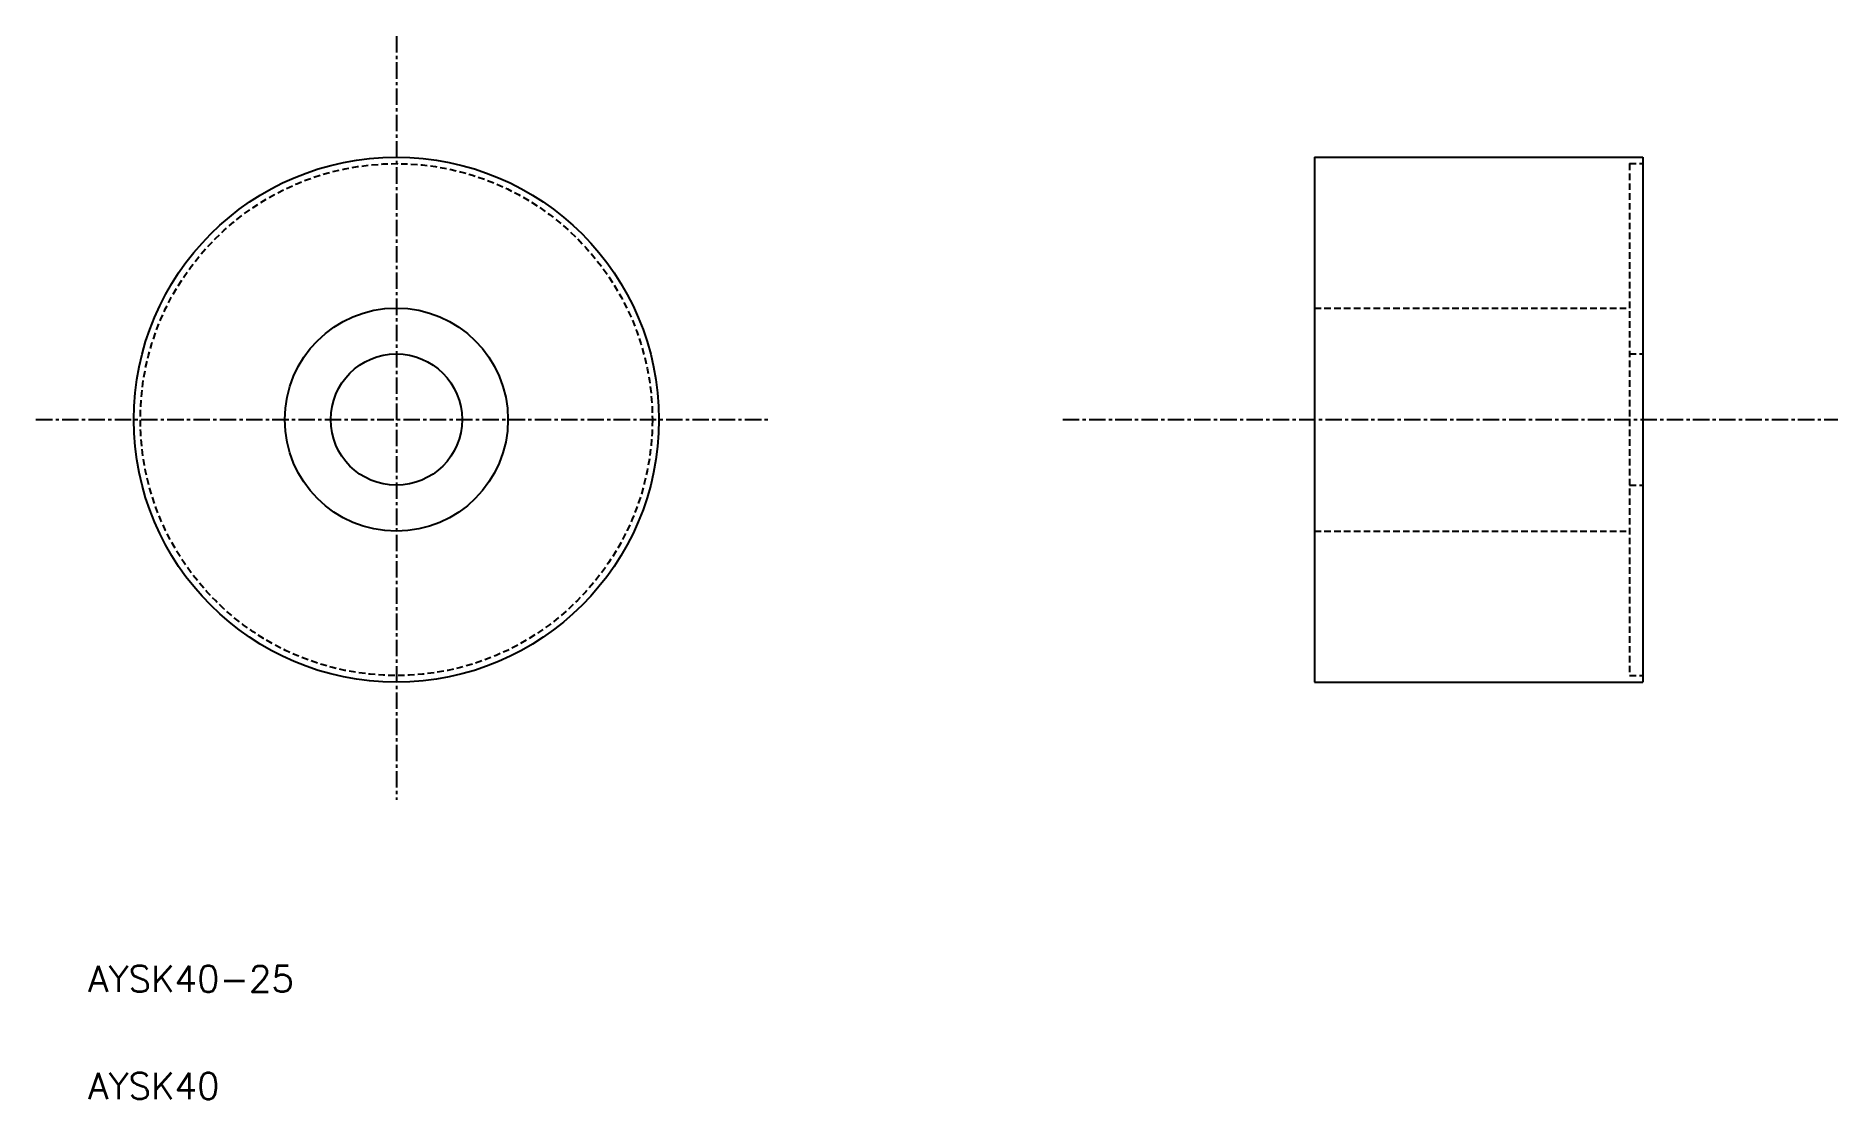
# Model space of a CAD drawing. Extents: x -667 to -530, y -182 to -101.
import ezdxf

# ---------------------------------------------------------------- set-up
doc = ezdxf.new("R2010")
doc.units = 0
doc.linetypes.add('CENTER', pattern=[2, 1.25, -0.25, 0.25, -0.25])
doc.linetypes.add('DASHED', pattern=[0.75, 0.5, -0.25])
doc.layers.get('0').update_dxf_attribs({"linetype": 'CONTINUOUS'})
doc.layers.add('CENTER', color=1, linetype='CENTER')
doc.styles.get("Standard").update_dxf_attribs({"font": 'txt.shx', "bigfont": 'bigfont.shx'})

msp = doc.modelspace()

# ---------------------------------------------------------------- linework, layer by layer
at = {"color": 7, "linetype": 'CONTINUOUS'}
for p, q in [((-570.07, -110), (-545.07, -110)), ((-570.07, -110), (-570.07, -150)), ((-545.07, -110), (-545.07, -150)), ((-570.07, -150), (-545.07, -150))]:
    msp.add_line(p, q, dxfattribs=at)
at = {"color": 3, "linetype": 'DASHED'}
for p, q in [((-546.07, -110.5), (-546.07, -149.5)), ((-546.07, -110.5), (-545.07, -110.5)), ((-570.07, -121.5), (-546.07, -121.5)), ((-546.07, -125), (-545.07, -125)), ((-546.07, -135), (-545.07, -135)), ((-570.07, -138.5), (-546.07, -138.5)), ((-546.07, -149.5), (-545.07, -149.5))]:
    msp.add_line(p, q, dxfattribs=at)
at = {"color": 7, "linetype": 'CONTINUOUS'}
for radius in [20, 8.5, 5]:
    msp.add_circle((-640, -130), radius, dxfattribs=at)
at = {"color": 3, "linetype": 'DASHED'}
msp.add_circle((-640, -130), 19.5, dxfattribs=at)
at = {"layer": 'CENTER'}
for p, q in [((-640, -100.78), (-640, -158.96)), ((-667.45, -130), (-611.64, -130)), ((-589.24, -130), (-530.2, -130))]:
    msp.add_line(p, q, dxfattribs=at)

# ---------------------------------------------------------------- texts
for s, p in [('AYSK40-25', (-663.49, -173.6)), ('AYSK40', (-663.49, -181.76))]:
    msp.add_text(s, height=2).set_placement(p)

doc.saveas('drawing.dxf')
